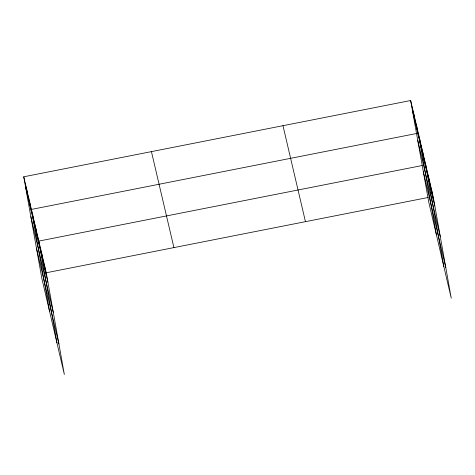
<?xml version="1.0" encoding="UTF-8"?>
<svg xmlns="http://www.w3.org/2000/svg" width="475" height="475" viewBox="0 0 475 475"><rect width="100%" height="100%" fill="white"/><g stroke="black" fill="none" stroke-linecap="round" stroke-linejoin="round"><path stroke-width="0.71" d="M23.75 176.789L46.229 272.769L64.351 374.472L41.865 278.493L23.75 176.789L410.649 100.528L433.135 196.507L451.25 298.211L428.771 202.231L410.649 100.528M422.168 165.532L38.813 241.092L56.929 342.802M46.229 272.769L428.171 197.481M412.336 109.98L434.815 205.954M417.757 140.422L440.242 236.402M423.344 171.79L445.829 267.769M282.975 125.691L305.455 221.671M151.43 151.62L173.909 247.6M25.436 186.242L47.916 282.221M30.857 216.683L53.337 312.663M36.444 248.051L58.924 344.031M431.65 190.172L433.331 199.625M430.166 183.837L431.852 193.289M428.682 177.502L430.368 186.954M427.197 171.166L428.883 180.619M425.713 164.831L443.834 266.54M424.228 158.496L425.915 167.948M422.75 152.16L424.43 161.613M421.266 145.831L422.946 155.277M419.781 139.496L421.462 148.948M436.412 234.864L418.297 133.16L31.392 209.422L49.513 311.131M416.765 126.635L418.451 136.082M415.239 120.104L416.919 129.556M413.707 113.578L415.393 123.031M412.181 107.053L413.867 116.506M44.745 266.433L46.431 275.886M43.261 260.098L44.947 269.551M41.782 253.763L43.462 263.215M40.298 247.428L41.978 256.88M37.329 234.757L39.009 244.209M35.845 228.428L37.531 237.874M34.36 222.092L36.047 231.545M32.876 215.757L34.562 225.209M29.866 202.896L31.546 212.349M28.334 196.365L30.02 205.817M26.808 189.84L28.488 199.292M25.276 183.314L26.962 192.767"/></g></svg>
